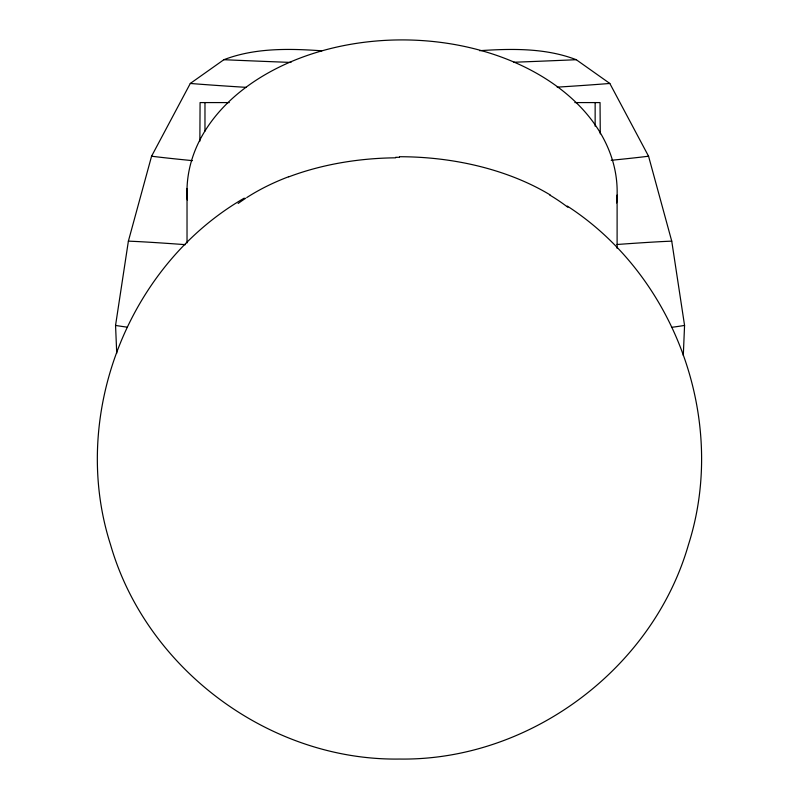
<?xml version="1.0" encoding="UTF-8"?>
<svg xmlns="http://www.w3.org/2000/svg" width="799" height="799" viewBox="0 0 799 799"><rect width="100%" height="100%" fill="white"/><g stroke="black" fill="none" stroke-linecap="round" stroke-linejoin="round"><path stroke-width="1.2" d="M683.295 355.485L684.563 325.413L671.739 241.148L648.558 156.214L609.817 83.456L576.249 59.705C545.617 47.89 511.779 48.559 479.54 50.687M116.734 353.258L115.555 325.413L128.379 241.148L151.57 156.214L190.302 83.456L223.87 59.705C254.901 47.78 289.188 48.489 321.827 50.816M244.274 198.122C127.49 265.558 69.323 416.359 110.562 544.758C146.377 669.382 269.842 760.948 399.5 759.05C529.158 760.948 652.623 669.382 688.438 544.758C727.899 421.233 676.114 276.504 567.25 206.052M395.635 157.303L399.5 157.293M229.283 102.582L200.08 102.582L199.86 141.173M574.841 102.582L600.039 102.582L600.269 133.862M617.108 195.096L617.108 248.359M595.145 102.582L595.145 126.172M204.973 102.582L204.973 131.136M187.026 188.464L187.026 242.966M126.981 327.131A145.957 2.567 5.9 0 1 115.555 325.413M187.286 199.94A215.091 151.86 0 0 1 404.194 39.92A215.091 151.86 0 0 1 616.578 202.936M549.802 195.066A217.018 136.259 0.1 0 1 567.869 207.291M399.49 156.724A214.352 133.703 0.7 0 1 550.102 194.876M288.769 176.849A214.432 132.774 1 0 1 395.655 157.822M246.761 197.573A215.89 134.931 1.2 0 1 288.639 176.729M238.132 203.475A217.118 136.429 1.5 0 1 245.722 198.232M290.976 62.432A112.749 0.959 2.2 0 1 223.87 59.705M246.142 87.351A131.755 3.376 3.1 0 1 190.302 83.456M192.479 160.639A142.522 3.915 4.5 0 1 151.57 156.214M128.379 241.148A148.514 3.306 5 0 1 185.398 244.664M576.249 59.705A112.749 0.959 -2.2 0 1 513.897 62.252M609.817 83.456A131.755 3.376 -3.1 0 1 557.173 87.151M648.558 156.214A142.522 3.915 -4.5 0 1 611.215 160.289M617.038 244.494A148.514 3.306 -5 0 1 671.739 241.148M684.563 325.413A145.957 2.567 -5.9 0 1 672.049 327.28"/></g></svg>
